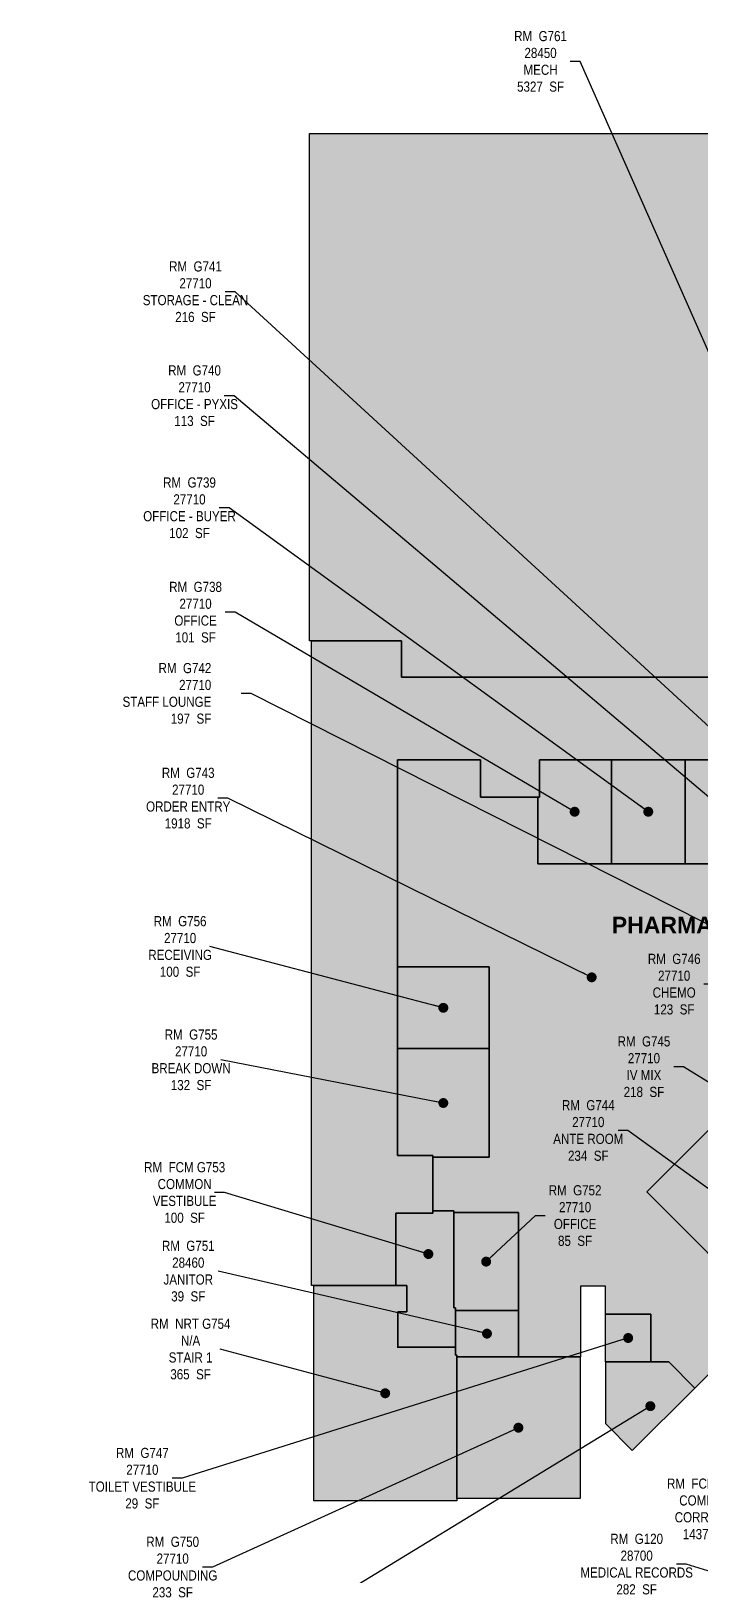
# Model space of a CAD drawing. Header units: inches. Extents: x -416 to 5762, y -228 to 4594.
# Drawn here: x -416 to 511, y 2000 to 4139 of the extents above; entities that cross this region are included whole.
import ezdxf

# ---------------------------------------------------------------- set-up
doc = ezdxf.new("R2010")
doc.units = ezdxf.units.IN
doc.header["$LTSCALE"] = 48
doc.header["$MEASUREMENT"] = 0
doc.layers.get('Defpoints').update_dxf_attribs({"color": 31})
for name, color, linetype in [('0-LABEL', 3, 'Continuous'), ('1-NRT', 200, 'Continuous'), ('1-NRT-PTN', 253, 'Continuous'), ('3-FCM', 190, 'Continuous'), ('3-FCM-PTN', 9, 'Continuous'), ('4-OCC', 6, 'Continuous'), ('4-OCC-PTN', 95, 'Continuous')]:
    doc.layers.add(name, color=color, linetype=linetype)
doc.styles.add('AE-101i$0$Arial_B', font='arialbd.ttf', dxfattribs={"height": 9.132806})
doc.styles.add('ArialN', font='ARIALN.TTF')
doc.dimstyles.new('AB-220', dxfattribs={"dimscale": 220, "dimtxt": 0.070312, "dimasz": 0.0625, "dimexe": 0.0625, "dimexo": 0.125, "dimgap": 0.1875, "dimtad": 0, "dimdec": 4, "dimrnd": 0.0625, "dimzin": 0, "dimdsep": 46, "dimlunit": 4, "dimtxsty": 'ArialN', "dimblk": 'ARCHTICK', "dimcen": 0.0625, "dimclrd": 256, "dimclre": 256, "dimclrt": 256, "dimadec": 0, "dimazin": 0, "dimtfac": 1, "dimtdec": 4, "dimtofl": 0, "dimtmove": 2, "dimatfit": 3, "dimldrblk": 'DOT', "dimfxl": 0, "dimfrac": 2, "dimtolj": 1, "dimtzin": 0, "dimlwd": -1, "dimlwe": -1, "dimarcsym": 0})

# ---------------------------------------------------------------- blocks, each defined once
blk = doc.blocks.new('_ArchTick')
at = {"const_width": 0.15}
blk.add_lwpolyline([(-0.5, -0.5), (0.5, 0.5)], dxfattribs=at)
blk = doc.blocks.new('_Dot')
at = {"lineweight": -2}
blk.add_line((-0.5, 0), (-1, 0), dxfattribs=at)
at = {"const_width": 0.5}
blk.add_lwpolyline([(-0.25, 0, 1), (0.25, 0, 1)], format="xyb", close=True, dxfattribs=at)

msp = doc.modelspace()

# ---------------------------------------------------------------- hatches: boundary and pattern name
at = {"layer": '1-NRT-PTN'}
h = msp.add_hatch(color=256, dxfattribs=at)
h.dxf.hatch_style = 1
h.paths.add_polyline_path([(173.7, 2106.2), (173.7, 2103.1), (-24.4, 2103.1), (-24.4, 2401.2), (86.1, 2401.2), (89.1, 2401.2), (104.7, 2401.2), (104.7, 2365), (92.2, 2365), (92.2, 2315.2), (92.2, 2316.1), (171.8, 2316.1), (171.8, 2305.1), (173.7, 2305.1)])
at = {"layer": '3-FCM-PTN'}
h = msp.add_hatch(color=256, dxfattribs=at)
h.dxf.hatch_style = 1
h.paths.add_polyline_path([(1356.8, 3362), (1295.4, 3361.7), (1295.4, 3309.6), (1185.5, 3309.6), (1185.5, 3359.6), (1090.9, 3359.6), (1017.2, 3285.9), (1020.2, 3282.9), (910.2, 3172.9), (907.2, 3175.9), (897.7, 3166.4), (897.7, 3128.5), (787.1, 3128.5), (776.3, 3128.5), (776.3, 3129.7), (288.5, 3129.7), (288.5, 3077.7), (206.7, 3077.7), (206.7, 3129.7), (91.6, 3129.7), (91.6, 2581.4), (140.6, 2581.4), (140.6, 2501.7), (89.1, 2501.7), (89.1, 2401.2), (-27.3, 2401.2), (-27.3, 3294.3), (97.3, 3294.3), (97.3, 3244.3), (811.7, 3244.3), (1044, 3476.6), (1145.5, 3476.6), (1145.5, 3473), (1356.8, 3473)])
h = msp.add_hatch(color=256, dxfattribs=at)
h.dxf.hatch_style = 1
h.paths.add_polyline_path([(169.5, 2504.8), (169.5, 2370.3), (171.8, 2370.3), (171.8, 2316.1), (92.2, 2316.1), (92.2, 2365), (104.7, 2365), (104.7, 2401.2), (89.1, 2401.2), (89.1, 2501.7), (140.6, 2501.7), (140.6, 2504.8)])
at = {"layer": '4-OCC-PTN'}
h = msp.add_hatch(color=55, dxfattribs=at)
h.dxf.hatch_style = 1
h.paths.add_polyline_path([(1140.6, 3857.6), (1140.6, 3476.6), (1044, 3476.6), (811.7, 3244.3), (97.3, 3244.3), (97.3, 3294.3), (-30.4, 3294.3), (-30.4, 3997.1), (750.2, 3997.1), (750.2, 3966.1), (712.7, 3966.1), (712.7, 3857.6)])
h = msp.add_hatch(color=77, dxfattribs=at)
h.dxf.hatch_style = 1
h.paths.add_polyline_path([(91.6, 2842.8), (91.6, 3129.7), (206.7, 3129.7), (206.7, 3077.7), (286, 3077.7), (286, 2985.6), (603.4, 2985.6), (603.4, 3031), (669.9, 3031), (669.9, 2910), (603.4, 2910), (603.4, 2761.7), (603.1, 2761.7), (603.1, 2697.4), (436.8, 2531.2), (606.2, 2361.8), (503.7, 2259.4), (467.5, 2295.6), (442.5, 2295.6), (442.5, 2361.7), (379.8, 2361.7), (379.8, 2400.3), (345.3, 2400.3), (345.3, 2302.6), (259.4, 2302.6), (259.4, 2502.3), (169.5, 2502.3), (169.5, 2504.8), (140.6, 2504.8), (140.6, 2579), (218.6, 2579), (218.6, 2842.8)])
h = msp.add_hatch(color=77, dxfattribs=at)
h.dxf.hatch_style = 1
h.paths.add_polyline_path([(388, 3129.7), (388, 2985.6), (286, 2985.6), (286, 3077.7), (288.5, 3077.7), (288.5, 3129.7)])
h = msp.add_hatch(color=77, dxfattribs=at)
h.dxf.hatch_style = 1
h.paths.add_polyline_path([(388, 3129.7), (490, 3129.7), (490, 2985.6), (388, 2985.6)])
h = msp.add_hatch(color=77, dxfattribs=at)
h.dxf.hatch_style = 1
h.paths.add_polyline_path([(603.4, 3129.7), (603.4, 3031), (603.4, 3031), (603.4, 2985.6), (490, 2985.6), (490, 3129.7)])
h = msp.add_hatch(color=77, dxfattribs=at)
h.dxf.hatch_style = 1
h.paths.add_polyline_path([(218.6, 2842.8), (218.6, 2729.5), (91.6, 2729.5), (91.6, 2842.8)])
h = msp.add_hatch(color=77, dxfattribs=at)
h.dxf.hatch_style = 1
h.paths.add_polyline_path([(218.6, 2729.5), (218.6, 2579), (140.6, 2579), (140.6, 2581.4), (91.6, 2581.4), (91.6, 2729.5)])
h = msp.add_hatch(color=77, dxfattribs=at)
h.dxf.hatch_style = 1
h.paths.add_polyline_path([(532.4, 2626.8), (559.1, 2600.1), (542.7, 2583.8), (613.2, 2513.5), (655.1, 2555.3), (721, 2489.4), (705.7, 2474.1), (712.5, 2467.3), (606.6, 2361.4), (436.8, 2531.2)])
h = msp.add_hatch(color=77, dxfattribs=at)
h.dxf.hatch_style = 1
h.paths.add_polyline_path([(259.4, 2502.3), (259.4, 2366.7), (171.8, 2366.7), (171.8, 2370.3), (169.5, 2370.3), (169.5, 2502.3)])
h = msp.add_hatch(color=201, dxfattribs=at)
h.dxf.hatch_style = 1
h.paths.add_polyline_path([(259.4, 2366.7), (259.4, 2302.6), (173.7, 2302.6), (173.7, 2305.1), (171.8, 2305.1), (171.8, 2366.7)])
h = msp.add_hatch(color=77, dxfattribs=at)
h.dxf.hatch_style = 1
h.paths.add_polyline_path([(379.8, 2361.7), (442.5, 2361.7), (442.5, 2295.6), (379.8, 2295.6)])
h = msp.add_hatch(color=77, dxfattribs=at)
h.dxf.hatch_style = 1
h.paths.add_polyline_path([(344.5, 2302.6), (344.5, 2106.2), (173.7, 2106.2), (173.7, 2302.6), (259.4, 2302.6)])
h = msp.add_hatch(color=77, dxfattribs=at)
h.dxf.hatch_style = 1
h.paths.add_polyline_path([(467.5, 2295.6), (503.7, 2259.4), (416.8, 2172.9), (380.1, 2209.6), (380.1, 2295.6)])

# ---------------------------------------------------------------- linework, layer by layer
at = {"layer": '1-NRT', "flags": 128}
msp.add_lwpolyline([(173.7, 2106.2), (173.7, 2103.1), (-24.4, 2103.1), (-24.4, 2401.2), (86.1, 2401.2), (89.1, 2401.2), (104.7, 2401.2), (104.7, 2365), (92.2, 2365), (92.2, 2315.2), (92.2, 2316.1), (171.8, 2316.1), (171.8, 2305.1), (173.7, 2305.1)], close=True, dxfattribs=at)
at = {"layer": '3-FCM', "flags": 128}
msp.add_lwpolyline([(776.3, 3129.7), (288.5, 3129.7), (288.5, 3077.7), (206.7, 3077.7), (206.7, 3129.7), (91.6, 3129.7), (91.6, 2581.4), (140.6, 2581.4), (140.6, 2501.7), (89.1, 2501.7), (89.1, 2401.2), (-27.3, 2401.2), (-27.3, 3294.3), (97.3, 3294.3), (97.3, 3244.3), (811.7, 3244.3)], dxfattribs=at)
msp.add_lwpolyline([(169.5, 2504.8), (169.5, 2370.3), (171.8, 2370.3), (171.8, 2316.1), (92.2, 2316.1), (92.2, 2365), (104.7, 2365), (104.7, 2401.2), (89.1, 2401.2), (89.1, 2501.7), (140.6, 2501.7), (140.6, 2504.8)], close=True, dxfattribs=at)
at = {"layer": '4-OCC', "flags": 128}
for points in [[(1140.6, 3857.6), (1140.6, 3476.6), (1044, 3476.6), (811.7, 3244.3), (97.3, 3244.3), (97.3, 3294.3), (-30.4, 3294.3), (-30.4, 3997.1), (750.2, 3997.1), (750.2, 3966.1), (712.7, 3966.1), (712.7, 3857.6)], [(388, 3129.7), (388, 2985.6), (286, 2985.6), (286, 3077.7), (288.5, 3077.7), (288.5, 3129.7)], [(388, 3129.7), (490, 3129.7), (490, 2985.6), (388, 2985.6)], [(603.4, 3129.7), (603.4, 3031), (603.4, 3031), (603.4, 2985.6), (490, 2985.6), (490, 3129.7)], [(218.6, 2842.8), (218.6, 2729.5), (91.6, 2729.5), (91.6, 2842.8)], [(218.6, 2729.5), (218.6, 2579), (140.6, 2579), (140.6, 2581.4), (91.6, 2581.4), (91.6, 2729.5)], [(532.4, 2626.8), (559.1, 2600.1), (542.7, 2583.8), (613.2, 2513.5), (655.1, 2555.3), (721, 2489.4), (705.7, 2474.1), (712.5, 2467.3), (606.6, 2361.4), (436.8, 2531.2), (532.4, 2626.8)], [(259.4, 2502.3), (259.4, 2366.7), (171.8, 2366.7), (171.8, 2370.3), (169.5, 2370.3), (169.5, 2502.3)], [(259.4, 2366.7), (259.4, 2302.6), (173.7, 2302.6), (173.7, 2305.1), (171.8, 2305.1), (171.8, 2366.7)], [(379.8, 2361.7), (442.5, 2361.7), (442.5, 2295.6), (379.8, 2295.6)], [(344.5, 2302.6), (344.5, 2106.2), (173.7, 2106.2), (173.7, 2302.6), (259.4, 2302.6), (259.4, 2302.6)], [(467.5, 2295.6), (503.7, 2259.4), (416.8, 2172.9), (380.1, 2209.6), (380.1, 2295.6)]]:
    msp.add_lwpolyline(points, close=True, dxfattribs=at)
msp.add_lwpolyline([(603.1, 2697.4), (436.8, 2531.2), (606.2, 2361.8), (503.7, 2259.4), (467.5, 2295.6), (442.5, 2295.6), (442.5, 2361.7), (379.8, 2361.7), (379.8, 2400.3), (345.3, 2400.3), (345.3, 2302.6), (259.4, 2302.6), (259.4, 2502.3), (169.5, 2502.3), (169.5, 2504.8), (140.6, 2504.8), (140.6, 2579), (218.6, 2579), (218.6, 2842.8), (91.6, 2842.8), (91.6, 3129.7), (206.7, 3129.7), (206.7, 3077.7), (286, 3077.7), (286, 2985.6), (603.4, 2985.6)], dxfattribs=at)

# ---------------------------------------------------------------- texts
at = {"layer": '0-LABEL', "char_height": 14, "style": 'ArialN'}
for s, insert, attachment_point in [('RM  G761\\P28450\\PMECH\\P5327  SF', (289.8, 4097.1), 5), ('RM  G741\\P27710\\PSTORAGE - CLEAN\\P216  SF', (-188.2, 3778), 5), ('RM  G740\\P27710\\POFFICE - PYXIS\\P113  SF', (-189.5, 3634), 5), ('RM  G739\\P27710\\POFFICE - BUYER\\P102  SF', (-196.5, 3478.7), 5), ('RM  G738\\P27710\\POFFICE\\P101  SF', (-188.1, 3334.1), 5), ('RM  G742\\P27710\\PSTAFF LOUNGE\\P197  SF', (-166.3, 3221.6), 6), ('RM  G743\\P27710\\PORDER ENTRY\\P1918  SF', (-198.3, 3076.5), 5), ('RM  G756\\P27710\\PRECEIVING\\P100  SF', (-209.5, 2871), 5), ('RM  G746\\P27710\\PCHEMO\\P123  SF', (474.9, 2818.8), 5), ('RM  G755\\P27710\\PBREAK DOWN\\P132  SF', (-194.3, 2714), 5), ('RM  G745\\P27710\\PIV MIX\\P218  SF', (433, 2704.5), 5), ('RM  G744\\P27710\\PANTE ROOM\\P234  SF', (355.9, 2616.1), 5), ('RM  FCM G753\\PCOMMON\\PVESTIBULE\\P100  SF', (-203.2, 2530.2), 5), ('RM  G752\\P27710\\POFFICE\\P85  SF', (337.6, 2498.2), 5), ('RM  G751\\P28460\\PJANITOR\\P39  SF', (-198.2, 2421.3), 5), ('RM  NRT G754\\PN/A\\PSTAIR 1\\P365  SF', (-195, 2313.3), 5), ('RM  G747\\P27710\\PTOILET VESTIBULE\\P29  SF', (-261.8, 2134.4), 5), ('RM  FCM G-04\\PCOMMON\\PCORRIDOR\\P1437  SF', (519.3, 2091.9), 5), ('RM  G120\\P28700\\PMEDICAL RECORDS\\P282  SF', (422.9, 2015.4), 5), ('RM  G750\\P27710\\PCOMPOUNDING\\P233  SF', (-219.8, 2011.3), 5)]:
    msp.add_mtext(s, dxfattribs=dict(at, insert=insert, attachment_point=attachment_point))
at = {"layer": 'Defpoints', "style": 'AE-101i$0$Arial_B'}
msp.add_text('PHARMACY', height=22.83, dxfattribs=at).set_placement((388.4, 2889.4))

# ---------------------------------------------------------------- leaders
at = {"layer": '0-LABEL', "annotation_type": 0, "has_hookline": 1}
for points, hookline_direction, text_width in [([(555.1, 3620.7), (344.8, 4097.1), (331, 4097.1)], 1, 68.9), ([(692.5, 3019.9), (-133.2, 3778), (-147, 3778)], 1, 144.1), ([(546.7, 3057.7), (-134.5, 3634), (-148.3, 3634)], 1, 118.7), ([(439, 3057.7), (-141.5, 3478.7), (-155.3, 3478.7)], 1, 127.3), ([(337, 3057.7), (-133.1, 3334.1), (-146.9, 3334.1)], 1, 71.1), ([(692.5, 2815.2), (-111.3, 3221.6), (-125.1, 3221.6)], 1, 121.4), ([(360.6, 2828.3), (-143.3, 3076.5), (-157.1, 3076.5)], 1, 115.8), ([(155.1, 2786.1), (-168.3, 2871)], 1, 86), ([(752.7, 2582.8), (529.9, 2818.8), (516.1, 2818.8)], 1, 71.1), ([(155.1, 2654.2), (-153.1, 2714)], 1, 107.1), ([(623.6, 2620), (488, 2704.5), (474.3, 2704.5)], 1, 71.2), ([(578.9, 2494.1), (410.9, 2616.1), (397.1, 2616.1)], 1, 95.9), ([(134.4, 2445), (-148.2, 2530.2), (-161.9, 2530.2)], 1, 110.3), ([(214.4, 2434.5), (282.6, 2498.2), (296.3, 2498.2)], 0, 71), ([(215.6, 2334.7), (-157, 2421.3)], 1, 68.9), ([(411.1, 2328.7), (-206.8, 2134.4), (-220.6, 2134.4)], 1, 147.6), ([(74.6, 2252.1), (-153.8, 2313.3)], 1, 108.5), ([(441.9, 2234.3), (-144.9, 1876.2), (-158.7, 1876.2)], 1, 216.3), ([(259.1, 2204.4), (-164.8, 2011.3), (-178.6, 2011.3)], 1, 122.1), ([(722.7, 2110.5), (560.5, 2091.9)], 1, 106.7), ([(1520.7, 1693.9), (491.6, 2015.4), (477.9, 2015.4)], 1, 153.9)]:
    msp.add_leader(points, dimstyle='AB-220', dxfattribs=dict(at, hookline_direction=hookline_direction, text_width=text_width))

doc.saveas('drawing.dxf')
